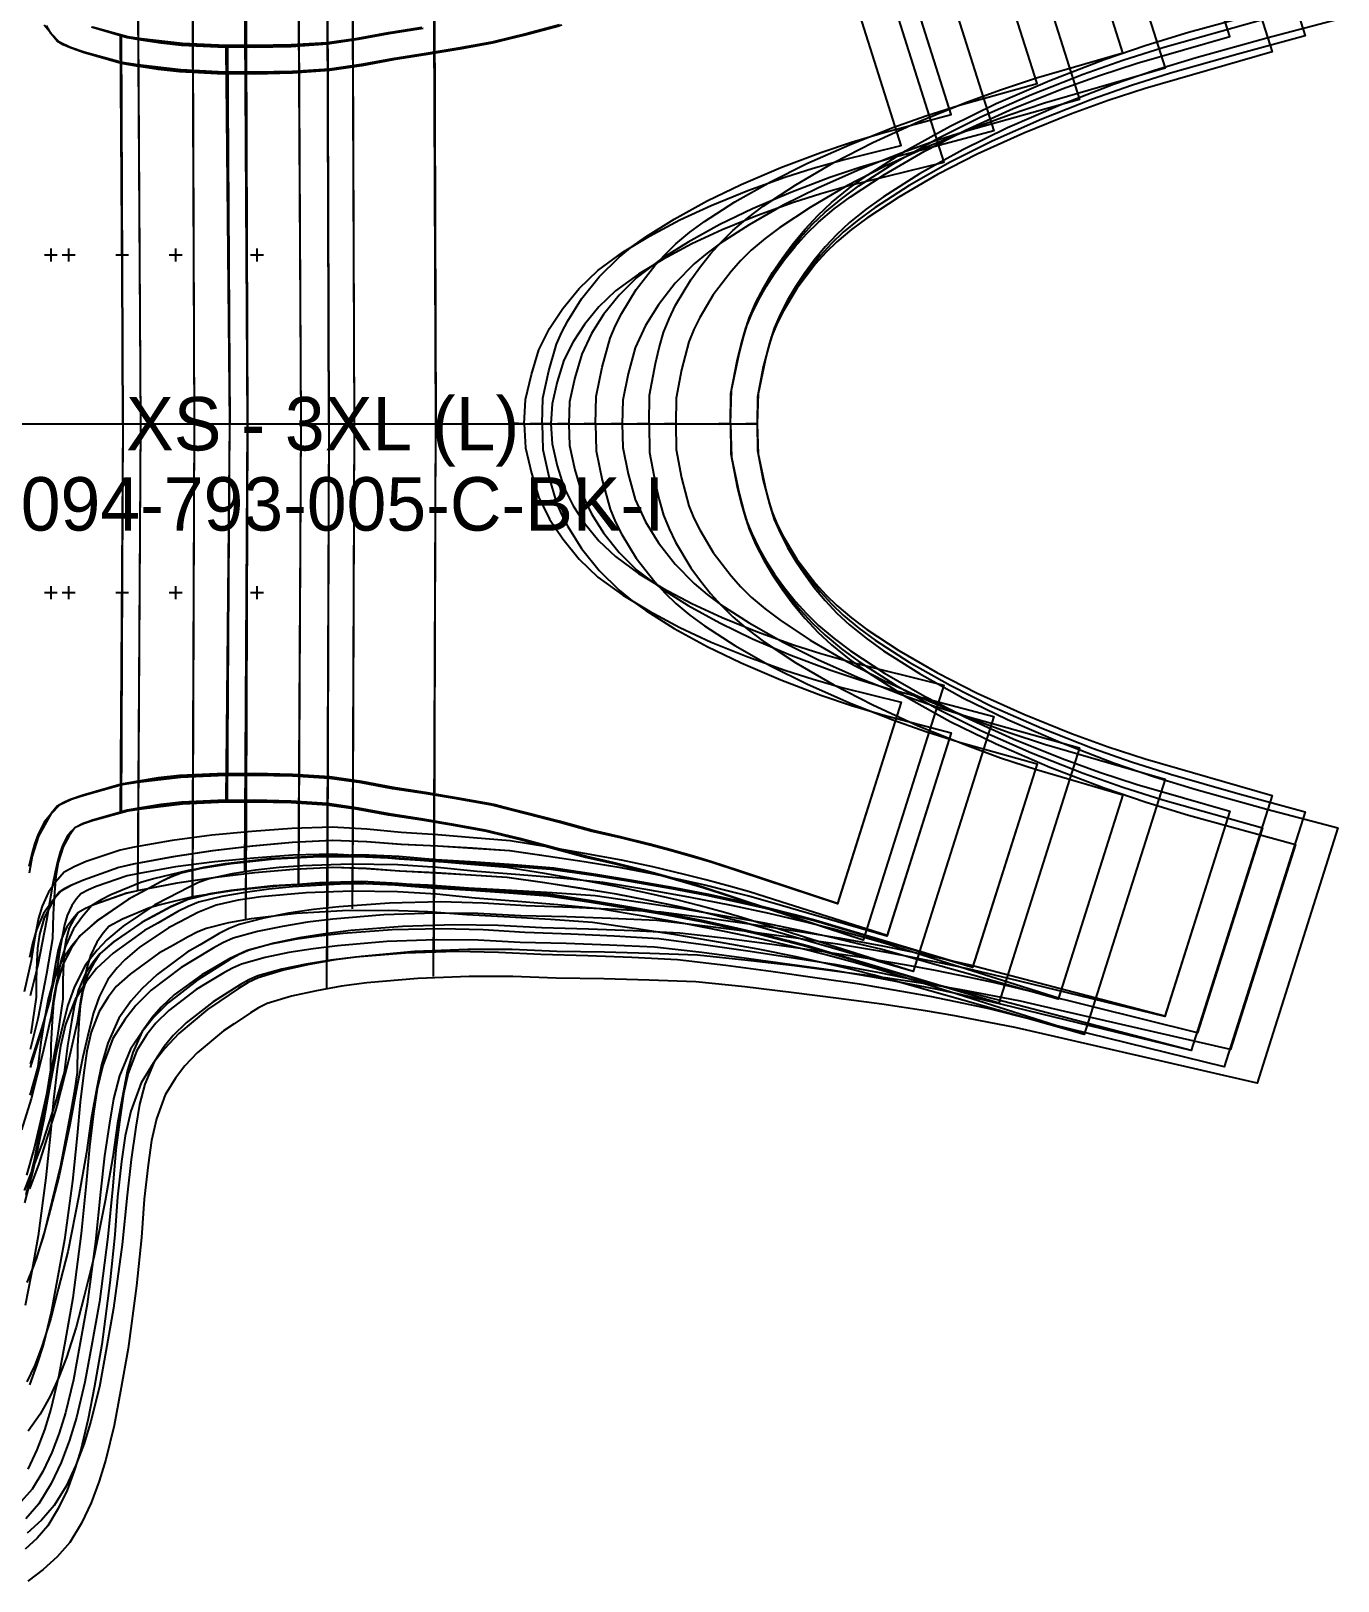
# Model space of a CAD drawing. Header units: inches. Extents: x 0 to 29.5, y 0 to 33.4.
# Drawn here: x 11.14 to 29.47, y 0.48 to 22.21 of the extents above; entities that cross this region are included whole.
import ezdxf
from ezdxf.enums import TextEntityAlignment as Align

# ---------------------------------------------------------------- set-up
doc = ezdxf.new("R2010")
doc.units = ezdxf.units.IN

msp = doc.modelspace()

# ---------------------------------------------------------------- linework, layer by layer
at = {"layer": 'T001L001'}
for points in [[(27.874, 25.723), (29.007, 22.145), (28.063, 21.889), (27.123, 21.621), (26.573, 21.446), (26.028, 21.255), (25.319, 20.976), (24.622, 20.668), (24.031, 20.373), (23.457, 20.046), (22.979, 19.738), (22.75, 19.57), (22.531, 19.39), (22.367, 19.232), (22.213, 19.064), (22.068, 18.888), (21.933, 18.704), (21.716, 18.353), (21.624, 18.169), (21.544, 17.979), (21.478, 17.764), (21.425, 17.545), (21.334, 17.103), (21.325, 16.705), (21.168, 16.705), (21.325, 16.705), (21.334, 16.307), (21.425, 15.865), (21.478, 15.646), (21.544, 15.431), (21.624, 15.241), (21.716, 15.057), (21.933, 14.705), (22.068, 14.522), (22.213, 14.346), (22.367, 14.178), (22.531, 14.02), (22.75, 13.839), (22.979, 13.671), (23.457, 13.363), (24.031, 13.037), (24.622, 12.742), (25.319, 12.434), (26.028, 12.155), (26.573, 11.964), (27.123, 11.789), (28.063, 11.521), (29.007, 11.265), (27.874, 7.687), (25.174, 8.353), (24.577, 8.5), (24.225, 8.575), (23.753, 8.671), (23.354, 8.745), (22.76, 8.846), (22.169, 8.932), (21.519, 9.024), (20.886, 9.108), (20.211, 9.189), (19.57, 9.219), (18.95, 9.243), (18.295, 9.26), (17.698, 9.292), (17.1, 9.302), (16.397, 9.28), (15.696, 9.224), (15.348, 9.182), (15.002, 9.126), (14.66, 9.055), (14.325, 8.962), (14.201, 8.907), (14.082, 8.841), (13.852, 8.695), (13.697, 8.6), (13.319, 8.304), (13.14, 8.126), (13.014, 7.971), (12.871, 7.756), (12.743, 7.443), (12.668, 7.16), (12.615, 6.84), (12.547, 6.389), (12.492, 5.889), (12.421, 5.195), (12.303, 4.302), (12.195, 3.694), (12.104, 3.202), (11.986, 2.718), (11.889, 2.406), (11.774, 2.102), (11.637, 1.809), (11.469, 1.534), (11.29, 1.33), (11.089, 1.148)], [(27.412, 25.495), (28.545, 21.918), (26.767, 21.406), (26.248, 21.236), (25.735, 21.05), (25.066, 20.78), (24.409, 20.483), (23.853, 20.198), (23.313, 19.884), (22.863, 19.589), (22.648, 19.428), (22.443, 19.256), (22.289, 19.105), (22.144, 18.945), (21.882, 18.602), (21.681, 18.267), (21.595, 18.092), (21.521, 17.912), (21.412, 17.501), (21.33, 17.082), (21.325, 16.705), (21.168, 16.705), (21.325, 16.705), (21.33, 16.328), (21.412, 15.909), (21.521, 15.498), (21.595, 15.317), (21.681, 15.142), (21.882, 14.808), (22.144, 14.465), (22.289, 14.305), (22.443, 14.154), (22.648, 13.982), (22.863, 13.821), (23.313, 13.526), (23.853, 13.212), (24.409, 12.927), (25.066, 12.63), (25.735, 12.36), (26.248, 12.174), (26.767, 12.004), (28.545, 11.492), (27.412, 7.914), (24.763, 8.56), (24.177, 8.702), (23.832, 8.775), (23.369, 8.867), (22.977, 8.939), (22.395, 9.036), (21.816, 9.119), (21.175, 9.208), (20.552, 9.289), (19.888, 9.366), (19.257, 9.394), (18.646, 9.416), (18.002, 9.431), (17.414, 9.461), (16.826, 9.469), (16.134, 9.444), (15.444, 9.386), (15.102, 9.343), (14.762, 9.288), (14.426, 9.218), (14.095, 9.126), (13.97, 9.072), (13.85, 9.007), (13.617, 8.863), (13.46, 8.77), (13.077, 8.476), (12.895, 8.299), (12.771, 8.139), (12.631, 7.917), (12.509, 7.597), (12.44, 7.308), (12.393, 6.982), (12.336, 6.524), (12.292, 6.015), (12.221, 5.305), (12.103, 4.392), (11.993, 3.77), (11.901, 3.267), (11.781, 2.771), (11.683, 2.453), (11.566, 2.141), (11.426, 1.842), (11.256, 1.56), (11.073, 1.351)], [(27.412, 25.495), (28.545, 21.918), (26.767, 21.406), (26.248, 21.236), (25.735, 21.05), (25.066, 20.78), (24.409, 20.483), (23.853, 20.198), (23.313, 19.884), (22.863, 19.589), (22.648, 19.428), (22.443, 19.256), (22.289, 19.105), (22.144, 18.945), (21.882, 18.602), (21.681, 18.267), (21.595, 18.092), (21.521, 17.912), (21.412, 17.501), (21.33, 17.082), (21.325, 16.705), (21.168, 16.705), (21.325, 16.705), (21.33, 16.328), (21.412, 15.909), (21.521, 15.498), (21.595, 15.317), (21.681, 15.142), (21.882, 14.808), (22.144, 14.465), (22.289, 14.305), (22.443, 14.154), (22.648, 13.982), (22.863, 13.821), (23.313, 13.526), (23.853, 13.212), (24.409, 12.927), (25.066, 12.63), (25.735, 12.36), (26.248, 12.174), (26.767, 12.004), (28.545, 11.492), (27.412, 7.914), (24.786, 8.602), (24.206, 8.753), (23.864, 8.831), (23.404, 8.931), (23.016, 9.009), (22.438, 9.115), (21.863, 9.208), (21.226, 9.305), (20.607, 9.394), (19.947, 9.48), (19.319, 9.517), (18.712, 9.547), (18.07, 9.57), (17.485, 9.608), (16.899, 9.624), (16.21, 9.608), (15.523, 9.559), (15.182, 9.521), (14.843, 9.471), (14.506, 9.408), (14.176, 9.32), (13.931, 9.206), (13.696, 9.068), (13.539, 8.979), (13.153, 8.695), (12.969, 8.523), (12.846, 8.38), (12.704, 8.181), (12.574, 7.888), (12.495, 7.623), (12.435, 7.321), (12.358, 6.898), (12.292, 6.426), (12.185, 5.807), (12.024, 5.013), (11.889, 4.473), (11.778, 4.037), (11.641, 3.609), (11.535, 3.336), (11.413, 3.069), (11.272, 2.815), (11.104, 2.579)], [(25.912, 25.268), (27.045, 21.69), (25.354, 21.198), (24.86, 21.034), (24.371, 20.856), (23.736, 20.596), (23.111, 20.312), (22.582, 20.039), (22.069, 19.739), (21.642, 19.456), (21.437, 19.302), (21.242, 19.137), (21.096, 18.993), (20.959, 18.84), (20.71, 18.513), (20.52, 18.194), (20.438, 18.027), (20.368, 17.855), (20.266, 17.463), (20.189, 17.064), (20.185, 16.705), (20.028, 16.705), (20.185, 16.705), (20.189, 16.346), (20.266, 15.947), (20.368, 15.555), (20.438, 15.383), (20.52, 15.216), (20.71, 14.897), (20.959, 14.57), (21.096, 14.417), (21.242, 14.273), (21.437, 14.108), (21.642, 13.954), (22.069, 13.671), (22.582, 13.371), (23.111, 13.098), (23.736, 12.813), (24.371, 12.554), (24.86, 12.376), (25.354, 12.212), (27.045, 11.72), (25.912, 8.142), (23.539, 8.892), (23.014, 9.058), (22.705, 9.145), (22.289, 9.258), (21.937, 9.347), (21.412, 9.471), (20.889, 9.582), (20.3, 9.695), (19.727, 9.8), (19.116, 9.902), (18.532, 9.958), (17.969, 10.007), (17.372, 10.052), (16.829, 10.107), (16.285, 10.142), (15.643, 10.151), (15.002, 10.129), (14.366, 10.071), (14.05, 10.024), (13.739, 9.954), (13.483, 9.849), (13.237, 9.718), (13.072, 9.634), (12.663, 9.36), (12.467, 9.193), (12.355, 9.076), (12.224, 8.912), (12.1, 8.667), (12.02, 8.443), (11.955, 8.187), (11.87, 7.827), (11.792, 7.426), (11.691, 6.872), (11.54, 6.161), (11.415, 5.678), (11.311, 5.288), (11.185, 4.905), (11.088, 4.661)], [(25.912, 25.268), (27.045, 21.69), (25.354, 21.198), (24.86, 21.034), (24.371, 20.856), (23.736, 20.596), (23.111, 20.312), (22.582, 20.039), (22.069, 19.739), (21.642, 19.456), (21.437, 19.302), (21.242, 19.137), (21.096, 18.993), (20.959, 18.84), (20.71, 18.513), (20.52, 18.194), (20.438, 18.027), (20.368, 17.855), (20.266, 17.463), (20.189, 17.064), (20.185, 16.705), (20.028, 16.705), (20.185, 16.705), (20.189, 16.346), (20.266, 15.947), (20.368, 15.555), (20.438, 15.383), (20.52, 15.216), (20.71, 14.897), (20.959, 14.57), (21.096, 14.417), (21.242, 14.273), (21.437, 14.108), (21.642, 13.954), (22.069, 13.671), (22.582, 13.371), (23.111, 13.098), (23.736, 12.813), (24.371, 12.554), (24.86, 12.376), (25.354, 12.212), (27.045, 11.72), (25.912, 8.142), (23.499, 8.822), (22.966, 8.972), (22.651, 9.05), (22.229, 9.15), (21.871, 9.229), (21.339, 9.337), (20.81, 9.432), (20.214, 9.531), (19.634, 9.622), (19.016, 9.71), (18.428, 9.752), (17.859, 9.787), (17.257, 9.817), (16.709, 9.859), (16.16, 9.881), (15.514, 9.874), (14.869, 9.836), (14.23, 9.762), (13.914, 9.705), (13.603, 9.627), (13.473, 9.576), (13.347, 9.512), (13.102, 9.371), (12.938, 9.28), (12.534, 8.988), (12.341, 8.812), (12.228, 8.666), (12.1, 8.463), (11.989, 8.171), (11.926, 7.906), (11.884, 7.609), (11.832, 7.191), (11.792, 6.726), (11.725, 6.085), (11.615, 5.261), (11.513, 4.699), (11.429, 4.246), (11.319, 3.798), (11.229, 3.511), (11.122, 3.23)], [(20.95, 16.705), (20.793, 16.707), (20.95, 16.705), (20.955, 17.127), (21.047, 17.589), (21.1, 17.818), (21.166, 18.043), (21.249, 18.245), (21.345, 18.44), (21.452, 18.63), (21.57, 18.813), (21.709, 19.006), (21.858, 19.191), (22.017, 19.367), (22.187, 19.533), (22.406, 19.717), (22.634, 19.888), (23.113, 20.202), (23.671, 20.527), (24.245, 20.82), (24.916, 21.124), (25.6, 21.4), (26.124, 21.59), (26.654, 21.763), (27.951, 22.137), (27.039, 25.018)], [(20.95, 16.705), (20.793, 16.707), (20.95, 16.705), (20.955, 17.127), (21.047, 17.589), (21.1, 17.818), (21.166, 18.043), (21.249, 18.245), (21.345, 18.44), (21.452, 18.63), (21.57, 18.813), (21.709, 19.006), (21.858, 19.191), (22.017, 19.367), (22.187, 19.533), (22.406, 19.717), (22.634, 19.888), (23.113, 20.202), (23.671, 20.527), (24.245, 20.82), (24.916, 21.124), (25.6, 21.4), (26.124, 21.59), (26.654, 21.763), (27.951, 22.137), (27.041, 25.011)], [(24.712, 24.828), (25.845, 21.25), (24.273, 20.812), (23.813, 20.666), (23.359, 20.506), (22.767, 20.272), (22.185, 20.015), (21.692, 19.768), (21.213, 19.496), (20.814, 19.238), (20.623, 19.098), (20.441, 18.947), (20.175, 18.675), (19.941, 18.374), (19.761, 18.081), (19.617, 17.769), (19.518, 17.406), (19.442, 17.037), (19.435, 16.705), (19.278, 16.705), (19.435, 16.705), (19.442, 16.373), (19.518, 16.003), (19.617, 15.641), (19.761, 15.329), (19.941, 15.036), (20.175, 14.735), (20.441, 14.463), (20.623, 14.312), (20.814, 14.172), (21.213, 13.914), (21.692, 13.641), (22.185, 13.395), (22.767, 13.138), (23.359, 12.904), (23.813, 12.744), (24.273, 12.598), (25.845, 12.16), (24.712, 8.582), (22.516, 9.23), (22.031, 9.373), (21.744, 9.448), (21.36, 9.544), (21.034, 9.62), (20.55, 9.725), (20.067, 9.818), (19.513, 9.913), (18.974, 10.001), (18.4, 10.087), (17.852, 10.129), (17.323, 10.166), (16.764, 10.197), (16.254, 10.24), (15.743, 10.263), (15.142, 10.26), (14.542, 10.227), (13.947, 10.162), (13.652, 10.113), (13.362, 10.043), (13.11, 9.935), (12.867, 9.803), (12.705, 9.717), (12.304, 9.44), (12.112, 9.272), (12.017, 9.157), (11.909, 8.998), (11.811, 8.766), (11.753, 8.555), (11.711, 8.317), (11.657, 7.982), (11.612, 7.609), (11.485, 7.178), (11.306, 6.627), (11.166, 6.255), (11.05, 5.954)], [(24.712, 24.828), (25.845, 21.25), (24.273, 20.812), (23.813, 20.666), (23.359, 20.506), (22.767, 20.272), (22.185, 20.015), (21.692, 19.768), (21.213, 19.496), (20.814, 19.238), (20.623, 19.098), (20.441, 18.947), (20.175, 18.675), (19.941, 18.374), (19.761, 18.081), (19.617, 17.769), (19.518, 17.406), (19.442, 17.037), (19.435, 16.705), (19.278, 16.705), (19.435, 16.705), (19.442, 16.373), (19.518, 16.003), (19.617, 15.641), (19.761, 15.329), (19.941, 15.036), (20.175, 14.735), (20.441, 14.463), (20.623, 14.312), (20.814, 14.172), (21.213, 13.914), (21.692, 13.641), (22.185, 13.395), (22.767, 13.138), (23.359, 12.904), (23.813, 12.744), (24.273, 12.598), (25.845, 12.16), (24.712, 8.582), (22.513, 9.229), (22.027, 9.371), (21.74, 9.445), (21.355, 9.542), (21.029, 9.617), (20.544, 9.722), (20.061, 9.814), (19.507, 9.909), (18.967, 9.997), (18.392, 10.082), (17.844, 10.124), (17.315, 10.16), (16.755, 10.191), (16.244, 10.233), (15.733, 10.256), (15.132, 10.253), (14.531, 10.22), (13.936, 10.153), (13.64, 10.104), (13.35, 10.034), (13.1, 9.928), (12.86, 9.797), (12.699, 9.712), (12.302, 9.439), (12.112, 9.272), (12.031, 9.151), (11.942, 8.986), (11.87, 8.751), (11.835, 8.541), (11.817, 8.305), (11.798, 7.975), (11.792, 7.609), (11.751, 7.321), (11.699, 7.035), (11.557, 6.298), (11.437, 5.797), (11.338, 5.393), (11.216, 4.995), (11.12, 4.741)], [(24.712, 24.828), (25.845, 21.25), (24.273, 20.812), (23.813, 20.666), (23.359, 20.506), (22.767, 20.272), (22.185, 20.015), (21.692, 19.768), (21.213, 19.496), (20.814, 19.238), (20.623, 19.098), (20.441, 18.947), (20.175, 18.675), (19.941, 18.374), (19.761, 18.081), (19.617, 17.769), (19.518, 17.406), (19.442, 17.037), (19.435, 16.705), (19.278, 16.705), (19.435, 16.705), (19.442, 16.373), (19.518, 16.003), (19.617, 15.641), (19.761, 15.329), (19.941, 15.036), (20.175, 14.735), (20.441, 14.463), (20.623, 14.312), (20.814, 14.172), (21.213, 13.914), (21.692, 13.641), (22.185, 13.395), (22.767, 13.138), (23.359, 12.904), (23.813, 12.744), (24.273, 12.598), (25.845, 12.16), (24.712, 8.582), (22.528, 9.235), (22.045, 9.379), (21.76, 9.455), (21.378, 9.552), (21.054, 9.629), (20.572, 9.735), (20.092, 9.829), (19.54, 9.926), (19.003, 10.015), (18.431, 10.102), (17.886, 10.146), (17.358, 10.183), (16.801, 10.216), (16.293, 10.26), (15.784, 10.284), (15.188, 10.266), (14.593, 10.222), (14, 10.16), (13.411, 10.071), (12.958, 9.96), (12.808, 9.917), (12.427, 9.759), (12.238, 9.653), (12.158, 9.562), (12.066, 9.435), (11.981, 9.247), (11.929, 9.077), (11.889, 8.884), (11.837, 8.612), (11.792, 8.309), (11.675, 7.795), (11.506, 7.136), (11.369, 6.689), (11.257, 6.328), (11.124, 5.975)], [(15.289, 24.628), (15.321, 16.701)], [(19.81, 16.705), (19.653, 16.706), (19.81, 16.705), (19.814, 17.107), (19.9, 17.55), (19.95, 17.77), (20.013, 17.985), (20.091, 18.178), (20.183, 18.366), (20.397, 18.724), (20.53, 18.908), (20.672, 19.086), (20.824, 19.255), (20.985, 19.414), (21.194, 19.59), (21.412, 19.754), (21.867, 20.056), (22.399, 20.367), (22.946, 20.649), (23.585, 20.94), (24.235, 21.205), (24.735, 21.388), (25.24, 21.555), (26.451, 21.908), (25.544, 24.775)], [(19.81, 16.705), (19.653, 16.706), (19.81, 16.705), (19.814, 17.107), (19.9, 17.55), (19.95, 17.77), (20.013, 17.985), (20.091, 18.178), (20.183, 18.366), (20.397, 18.724), (20.53, 18.908), (20.672, 19.086), (20.824, 19.255), (20.985, 19.414), (21.194, 19.59), (21.412, 19.754), (21.867, 20.056), (22.399, 20.367), (22.946, 20.649), (23.585, 20.94), (24.235, 21.205), (24.735, 21.388), (25.24, 21.555), (26.451, 21.908), (25.549, 24.76)], [(23.512, 24.388), (24.645, 20.81), (23.192, 20.426), (22.767, 20.297), (22.346, 20.156), (21.798, 19.948), (21.259, 19.719), (20.802, 19.498), (20.358, 19.252), (19.987, 19.02), (19.639, 18.757), (19.391, 18.51), (19.172, 18.236), (19.003, 17.968), (18.866, 17.682), (18.771, 17.35), (18.696, 17.011), (18.685, 16.705), (18.528, 16.705), (18.685, 16.705), (18.696, 16.399), (18.771, 16.06), (18.866, 15.728), (19.003, 15.442), (19.172, 15.174), (19.391, 14.9), (19.639, 14.653), (19.987, 14.389), (20.358, 14.157), (20.802, 13.912), (21.259, 13.691), (21.798, 13.462), (22.346, 13.254), (22.767, 13.113), (23.192, 12.984), (24.645, 12.6), (23.512, 9.022), (21.545, 9.592), (21.11, 9.718), (20.854, 9.783), (20.509, 9.868), (20.218, 9.934), (19.784, 10.026), (19.352, 10.107), (18.843, 10.19), (18.347, 10.267), (17.819, 10.341), (17.317, 10.376), (16.831, 10.405), (16.317, 10.43), (15.849, 10.465), (15.38, 10.483), (14.832, 10.456), (14.285, 10.406), (13.74, 10.342), (13.196, 10.263), (12.66, 10.16), (12.483, 10.12), (12.028, 9.958), (11.91, 9.909), (11.801, 9.846), (11.744, 9.757), (11.682, 9.637), (11.633, 9.465), (11.61, 9.312), (11.601, 9.141), (11.592, 8.901), (11.592, 8.636), (11.511, 8.095), (11.387, 7.4), (11.279, 6.927), (11.191, 6.545), (11.08, 6.169)], [(23.512, 24.388), (24.645, 20.81), (23.192, 20.426), (22.767, 20.297), (22.346, 20.156), (21.798, 19.948), (21.259, 19.719), (20.802, 19.498), (20.358, 19.252), (19.987, 19.02), (19.639, 18.757), (19.391, 18.51), (19.172, 18.236), (19.003, 17.968), (18.866, 17.682), (18.771, 17.35), (18.696, 17.011), (18.685, 16.705), (18.528, 16.705), (18.685, 16.705), (18.696, 16.399), (18.771, 16.06), (18.866, 15.728), (19.003, 15.442), (19.172, 15.174), (19.391, 14.9), (19.639, 14.653), (19.987, 14.389), (20.358, 14.157), (20.802, 13.912), (21.259, 13.691), (21.798, 13.462), (22.346, 13.254), (22.767, 13.113), (23.192, 12.984), (24.645, 12.6), (23.512, 9.022), (21.545, 9.644), (21.111, 9.782), (20.854, 9.854), (20.509, 9.947), (20.217, 10.022), (19.783, 10.124), (19.35, 10.217), (18.84, 10.31), (18.344, 10.397), (17.815, 10.481), (17.311, 10.526), (16.824, 10.564), (16.308, 10.599), (15.838, 10.643), (15.368, 10.67), (14.817, 10.653), (14.267, 10.614), (13.718, 10.56), (13.171, 10.49), (12.662, 10.4), (12.494, 10.364), (12.06, 10.216), (11.949, 10.17), (11.844, 10.113), (11.784, 10.044), (11.716, 9.948), (11.653, 9.808), (11.615, 9.679), (11.586, 9.534), (11.549, 9.33), (11.517, 9.103), (11.411, 8.65), (11.257, 8.069), (11.134, 7.676)], [(23.512, 24.388), (24.645, 20.81), (23.192, 20.426), (22.767, 20.297), (22.346, 20.156), (21.798, 19.948), (21.259, 19.719), (20.802, 19.498), (20.358, 19.252), (19.987, 19.02), (19.639, 18.757), (19.391, 18.51), (19.172, 18.236), (19.003, 17.968), (18.866, 17.682), (18.771, 17.35), (18.696, 17.011), (18.685, 16.705), (18.528, 16.705), (18.685, 16.705), (18.696, 16.399), (18.771, 16.06), (18.866, 15.728), (19.003, 15.442), (19.172, 15.174), (19.391, 14.9), (19.639, 14.653), (19.987, 14.389), (20.358, 14.157), (20.802, 13.912), (21.259, 13.691), (21.798, 13.462), (22.346, 13.254), (22.767, 13.113), (23.192, 12.984), (24.645, 12.6), (23.512, 9.022), (21.544, 9.592), (21.108, 9.718), (20.852, 9.783), (20.507, 9.868), (20.215, 9.935), (19.781, 10.026), (19.349, 10.107), (18.839, 10.191), (18.344, 10.267), (17.815, 10.342), (17.313, 10.376), (16.826, 10.406), (16.312, 10.43), (15.844, 10.466), (15.375, 10.483), (14.827, 10.456), (14.279, 10.406), (13.734, 10.343), (13.19, 10.263), (12.656, 10.16), (12.48, 10.119), (12.027, 9.958), (11.911, 9.907), (11.801, 9.846), (11.73, 9.763), (11.648, 9.649), (11.574, 9.48), (11.528, 9.326), (11.494, 9.153), (11.45, 8.908), (11.412, 8.636), (11.297, 8.238), (11.135, 7.728)], [(16.82, 16.706), (16.786, 24.457)], [(15.295, 24.226), (15.321, 16.701)], [(19.06, 16.705), (18.903, 16.708), (19.06, 16.705), (19.068, 17.085), (19.153, 17.498), (19.263, 17.903), (19.339, 18.082), (19.427, 18.257), (19.631, 18.589), (19.891, 18.924), (20.034, 19.08), (20.187, 19.227), (20.383, 19.389), (20.588, 19.539), (21.015, 19.815), (21.512, 20.098), (22.024, 20.354), (22.62, 20.618), (23.227, 20.857), (23.692, 21.021), (24.163, 21.17), (25.25, 21.474), (24.346, 24.329)], [(19.06, 16.705), (18.903, 16.708), (19.06, 16.705), (19.068, 17.085), (19.153, 17.498), (19.263, 17.903), (19.339, 18.082), (19.427, 18.257), (19.631, 18.589), (19.891, 18.924), (20.034, 19.08), (20.187, 19.227), (20.383, 19.389), (20.588, 19.539), (21.015, 19.815), (21.512, 20.098), (22.024, 20.354), (22.62, 20.618), (23.227, 20.857), (23.692, 21.021), (24.163, 21.17), (25.25, 21.474), (24.346, 24.329)], [(19.06, 16.705), (18.903, 16.708), (19.06, 16.705), (19.068, 17.085), (19.153, 17.498), (19.263, 17.903), (19.339, 18.082), (19.427, 18.257), (19.631, 18.589), (19.891, 18.924), (20.034, 19.08), (20.187, 19.227), (20.383, 19.389), (20.588, 19.539), (21.015, 19.815), (21.512, 20.098), (22.024, 20.354), (22.62, 20.618), (23.227, 20.857), (23.692, 21.021), (24.163, 21.17), (25.25, 21.474), (24.346, 24.327)], [(22.812, 23.948), (23.945, 20.37), (22.61, 20.041), (22.22, 19.929), (21.833, 19.806), (21.329, 19.624), (20.833, 19.422), (20.412, 19.227), (20.002, 19.009), (19.66, 18.803), (19.338, 18.567), (19.107, 18.345), (18.903, 18.098), (18.744, 17.855), (18.615, 17.596), (18.523, 17.293), (18.45, 16.985), (18.435, 16.705), (18.278, 16.705), (18.435, 16.705), (18.45, 16.425), (18.523, 16.116), (18.615, 15.814), (18.744, 15.555), (18.903, 15.312), (19.107, 15.065), (19.338, 14.843), (19.66, 14.607), (20.002, 14.401), (20.412, 14.183), (20.833, 13.988), (21.329, 13.786), (21.833, 13.604), (22.22, 13.481), (22.61, 13.369), (23.945, 13.04), (22.812, 9.462), (20.973, 10.073), (20.566, 10.208), (20.326, 10.279), (20.003, 10.372), (19.73, 10.445), (19.323, 10.548), (18.917, 10.64), (18.451, 10.767), (17.997, 10.887), (17.512, 11.008), (17.047, 11.089), (16.597, 11.163), (16.12, 11.236), (15.687, 11.314), (15.252, 11.376), (14.739, 11.407), (14.225, 11.416), (13.71, 11.411), (13.196, 11.383), (12.647, 11.309), (12.465, 11.277), (11.995, 11.139), (11.874, 11.094), (11.759, 11.038), (11.707, 10.985), (11.647, 10.91), (11.589, 10.799), (11.552, 10.697), (11.522, 10.58), (11.482, 10.416), (11.445, 10.233), (11.363, 9.741), (11.239, 9.111), (11.134, 8.682)], [(22.812, 23.948), (23.945, 20.37), (22.61, 20.041), (22.22, 19.929), (21.833, 19.806), (21.329, 19.624), (20.833, 19.422), (20.412, 19.227), (20.002, 19.009), (19.66, 18.803), (19.338, 18.567), (19.107, 18.345), (18.903, 18.098), (18.744, 17.855), (18.615, 17.596), (18.523, 17.293), (18.45, 16.985), (18.435, 16.705), (18.278, 16.705), (18.435, 16.705), (18.45, 16.425), (18.523, 16.116), (18.615, 15.814), (18.744, 15.555), (18.903, 15.312), (19.107, 15.065), (19.338, 14.843), (19.66, 14.607), (20.002, 14.401), (20.412, 14.183), (20.833, 13.988), (21.329, 13.786), (21.833, 13.604), (22.22, 13.481), (22.61, 13.369), (23.945, 13.04), (22.812, 9.462), (20.972, 10.065), (20.566, 10.198), (20.325, 10.268), (20.003, 10.359), (19.73, 10.432), (19.323, 10.532), (18.917, 10.623), (18.457, 10.75), (18.008, 10.869), (17.53, 10.989), (17.07, 11.07), (16.626, 11.145), (16.156, 11.217), (15.728, 11.296), (15.298, 11.358), (14.791, 11.388), (14.283, 11.398), (13.775, 11.393), (13.267, 11.369), (12.693, 11.302), (12.502, 11.274), (12.008, 11.138), (11.88, 11.094), (11.759, 11.038), (11.707, 10.985), (11.647, 10.91), (11.589, 10.799), (11.552, 10.697), (11.522, 10.58), (11.482, 10.416), (11.445, 10.233), (11.363, 9.741), (11.239, 9.111), (11.134, 8.682)], [(22.812, 23.948), (23.945, 20.37), (22.61, 20.041), (22.22, 19.929), (21.833, 19.806), (21.329, 19.624), (20.833, 19.422), (20.412, 19.227), (20.002, 19.009), (19.66, 18.803), (19.338, 18.567), (19.107, 18.345), (18.903, 18.098), (18.744, 17.855), (18.615, 17.596), (18.523, 17.293), (18.45, 16.985), (18.435, 16.705), (18.278, 16.705), (18.435, 16.705), (18.45, 16.425), (18.523, 16.116), (18.615, 15.814), (18.744, 15.555), (18.903, 15.312), (19.107, 15.065), (19.338, 14.843), (19.66, 14.607), (20.002, 14.401), (20.412, 14.183), (20.833, 13.988), (21.329, 13.786), (21.833, 13.604), (22.22, 13.481), (22.61, 13.369), (23.945, 13.04), (22.812, 9.462), (20.989, 10.065), (20.586, 10.197), (20.347, 10.268), (20.028, 10.359), (19.757, 10.431), (19.353, 10.532), (18.951, 10.623), (18.487, 10.753), (18.035, 10.875), (17.553, 10.997), (17.09, 11.081), (16.642, 11.158), (16.167, 11.233), (15.736, 11.314), (15.303, 11.378), (14.791, 11.413), (14.278, 11.425), (13.765, 11.421), (13.253, 11.397), (12.967, 11.365), (12.683, 11.32), (12.493, 11.287), (12.005, 11.143), (11.877, 11.098), (11.759, 11.038), (11.682, 10.926), (11.597, 10.772), (11.528, 10.552), (11.493, 10.355), (11.475, 10.135), (11.454, 9.826), (11.445, 9.483), (11.363, 8.991), (11.239, 8.361), (11.134, 7.932)], [(15.321, 16.701), (15.295, 24.046)], [(16.82, 16.706), (16.796, 24.103)], [(16.796, 23.945), (16.82, 16.706)], [(15.295, 23.867), (15.321, 16.701)], [(16.82, 16.706), (16.796, 23.778)], [(18.31, 16.705), (18.153, 16.71), (18.31, 16.705), (18.323, 17.064), (18.407, 17.446), (18.514, 17.821), (18.587, 17.987), (18.671, 18.148), (18.865, 18.455), (19.111, 18.763), (19.39, 19.041), (19.573, 19.188), (19.765, 19.325), (20.164, 19.575), (20.627, 19.83), (21.103, 20.06), (21.656, 20.296), (22.219, 20.509), (22.65, 20.654), (23.086, 20.786), (24.047, 21.04), (23.145, 23.891)], [(18.31, 16.705), (18.153, 16.71), (18.31, 16.705), (18.323, 17.064), (18.407, 17.446), (18.514, 17.821), (18.587, 17.987), (18.671, 18.148), (18.865, 18.455), (19.111, 18.763), (19.39, 19.041), (19.573, 19.188), (19.765, 19.325), (20.164, 19.575), (20.627, 19.83), (21.103, 20.06), (21.656, 20.296), (22.219, 20.509), (22.65, 20.654), (23.086, 20.786), (24.047, 21.04), (23.145, 23.891)], [(18.31, 16.705), (18.153, 16.71), (18.31, 16.705), (18.323, 17.064), (18.407, 17.446), (18.514, 17.821), (18.587, 17.987), (18.671, 18.148), (18.865, 18.455), (19.111, 18.763), (19.39, 19.041), (19.573, 19.188), (19.765, 19.325), (20.164, 19.575), (20.627, 19.83), (21.103, 20.06), (21.656, 20.296), (22.219, 20.509), (22.65, 20.654), (23.086, 20.786), (24.047, 21.04), (23.149, 23.88)], [(14.152, 23.65), (14.181, 16.701)], [(15.681, 16.706), (15.654, 23.509)], [(13.404, 23.356), (13.431, 16.701)], [(13.404, 23.356), (13.431, 16.701)], [(13.407, 23.34), (13.431, 16.701)], [(14.158, 23.356), (14.181, 16.701)], [(15.681, 16.706), (15.658, 23.268)], [(18.06, 16.705), (17.902, 16.713), (18.06, 16.705), (18.077, 17.044), (18.161, 17.396), (18.266, 17.741), (18.415, 18.04), (18.599, 18.321), (18.831, 18.602), (19.093, 18.855), (19.442, 19.11), (19.814, 19.335), (20.242, 19.562), (20.682, 19.766), (21.193, 19.974), (21.712, 20.161), (22.11, 20.288), (22.511, 20.402), (23.345, 20.608), (22.45, 23.435)], [(18.06, 16.705), (17.902, 16.713), (18.06, 16.705), (18.077, 17.044), (18.161, 17.396), (18.266, 17.741), (18.415, 18.04), (18.599, 18.321), (18.831, 18.602), (19.093, 18.855), (19.442, 19.11), (19.814, 19.335), (20.242, 19.562), (20.682, 19.766), (21.193, 19.974), (21.712, 20.161), (22.11, 20.288), (22.511, 20.402), (23.345, 20.608), (22.451, 23.434)], [(18.06, 16.705), (17.902, 16.713), (18.06, 16.705), (18.077, 17.044), (18.161, 17.396), (18.266, 17.741), (18.415, 18.04), (18.599, 18.321), (18.831, 18.602), (19.093, 18.855), (19.442, 19.11), (19.814, 19.335), (20.242, 19.562), (20.682, 19.766), (21.193, 19.974), (21.712, 20.161), (22.11, 20.288), (22.511, 20.402), (23.345, 20.608), (22.451, 23.433)], [(12.639, 23.248), (12.681, 16.701)], [(12.639, 23.248), (12.681, 16.701)], [(14.931, 16.706), (14.893, 23.156)], [(14.931, 16.706), (14.902, 23.156)], [(14.931, 16.706), (14.902, 23.147)], [(12.642, 23), (12.681, 16.701)], [(14.181, 16.706), (14.141, 22.989)], [(14.181, 16.706), (14.15, 22.998)], [(14.181, 16.706), (14.16, 22.812)], [(20.95, 16.705), (20.793, 16.71), (20.95, 16.705), (20.964, 17.176), (21.074, 17.685), (21.137, 17.936), (21.214, 18.183), (21.309, 18.404), (21.419, 18.617), (21.541, 18.824), (21.674, 19.024), (21.831, 19.234), (21.999, 19.435), (22.178, 19.627), (22.369, 19.807), (22.614, 20.006), (22.871, 20.191), (23.406, 20.53), (24.032, 20.879), (24.676, 21.194), (25.428, 21.519), (26.193, 21.812), (26.779, 22.013), (27.372, 22.196), (28.871, 22.603)], [(29.469, 22.372), (28.472, 22.11), (27.479, 21.836), (26.897, 21.657), (26.321, 21.46), (25.572, 21.172), (24.834, 20.854), (24.209, 20.548), (23.601, 20.208), (23.095, 19.888), (22.852, 19.713), (22.62, 19.525), (22.445, 19.36), (22.281, 19.184), (22.127, 19), (21.983, 18.807), (21.862, 18.626), (21.752, 18.439), (21.652, 18.245), (21.566, 18.046), (21.496, 17.82), (21.438, 17.59), (21.338, 17.125), (21.325, 16.705), (21.168, 16.705), (21.325, 16.705), (21.338, 16.285), (21.438, 15.82), (21.496, 15.59), (21.566, 15.364), (21.652, 15.164), (21.752, 14.971), (21.862, 14.784), (21.983, 14.603), (22.127, 14.41), (22.281, 14.226), (22.445, 14.05), (22.62, 13.885), (22.852, 13.697), (23.095, 13.522), (23.601, 13.201), (24.209, 12.862), (24.834, 12.556), (25.572, 12.238), (26.321, 11.95), (26.897, 11.753), (27.479, 11.574), (28.472, 11.299), (29.469, 11.038), (28.336, 7.46), (25.557, 8.099), (24.942, 8.239), (24.58, 8.31), (24.095, 8.401), (23.685, 8.471), (23.074, 8.564), (22.467, 8.643), (21.802, 8.729), (21.154, 8.807), (20.465, 8.88), (19.81, 8.903), (19.177, 8.92), (18.508, 8.929), (17.898, 8.954), (17.288, 8.956), (16.569, 8.928), (15.853, 8.863), (15.499, 8.816), (15.147, 8.755), (14.799, 8.677), (14.458, 8.574), (14.336, 8.516), (14.22, 8.446), (13.994, 8.292), (13.843, 8.192), (13.474, 7.882), (13.301, 7.699), (13.173, 7.529), (13.028, 7.295), (12.903, 6.958), (12.834, 6.654), (12.788, 6.311), (12.733, 5.83), (12.692, 5.296), (12.622, 4.614), (12.507, 3.737), (12.401, 3.139), (12.312, 2.656), (12.196, 2.18), (12.101, 1.875), (11.988, 1.575), (11.853, 1.288), (11.688, 1.018), (11.513, 0.817), (11.315, 0.638), (11.1, 0.477)], [(18.555, 22.298), (18.102, 22.178), (17.608, 22.054), (17.134, 21.97), (16.686, 21.895), (16.215, 21.822), (15.773, 21.741), (15.33, 21.678), (14.81, 21.646), (14.289, 21.636), (13.767, 21.641), (13.246, 21.666), (12.643, 21.736), (12.424, 21.769), (11.888, 21.915), (11.712, 21.976), (11.545, 22.053), (11.426, 22.176), (11.331, 22.294)], [(18.548, 22.28), (18.09, 22.16), (17.589, 22.035), (17.11, 21.951), (16.656, 21.876), (16.179, 21.804), (15.732, 21.723), (15.283, 21.659), (14.756, 21.627), (14.228, 21.617), (13.699, 21.625), (13.171, 21.652), (12.88, 21.685), (12.591, 21.731), (12.38, 21.767), (11.868, 21.918), (11.701, 21.979), (11.543, 22.056), (11.426, 22.176), (11.331, 22.294)], [(18.587, 22.296), (18.13, 22.173), (17.633, 22.046), (17.155, 21.959), (16.703, 21.882), (16.228, 21.807), (15.783, 21.723), (15.336, 21.657), (14.81, 21.622), (14.283, 21.609), (13.756, 21.613), (13.229, 21.638), (12.927, 21.672), (12.625, 21.72), (12.408, 21.757), (11.877, 21.913), (11.687, 21.98), (11.596, 22.019), (11.511, 22.07), (11.429, 22.172), (11.363, 22.287)], [(11.995, 22.271), (12.465, 22.133), (12.647, 22.101), (13.196, 22.027), (13.71, 21.999), (14.225, 21.993), (14.739, 22.003), (15.252, 22.034), (15.687, 22.096), (16.12, 22.174), (16.597, 22.247)], [(12.005, 22.267), (12.493, 22.123), (12.683, 22.09), (12.967, 22.045), (13.253, 22.013), (13.765, 21.989), (14.278, 21.984), (14.791, 21.997), (15.303, 22.032), (15.736, 22.096), (16.167, 22.177), (16.642, 22.252)], [(12.008, 22.271), (12.502, 22.136), (12.693, 22.108), (13.267, 22.041), (13.775, 22.017), (14.283, 22.012), (14.791, 22.022), (15.298, 22.052), (15.728, 22.114), (16.156, 22.193), (16.626, 22.265)], [(20.95, 16.705), (20.793, 16.708), (20.95, 16.705), (20.96, 17.151), (21.06, 17.637), (21.118, 17.877), (21.19, 18.114), (21.279, 18.324), (21.382, 18.529), (21.497, 18.727), (21.622, 18.919), (21.77, 19.12), (21.929, 19.313), (22.098, 19.497), (22.278, 19.67), (22.51, 19.861), (22.753, 20.04), (23.26, 20.366), (23.852, 20.703), (24.461, 21.007), (25.172, 21.321), (25.896, 21.606), (26.452, 21.801), (27.013, 21.98), (28.41, 22.372)], [(12.396, 22.151), (12.431, 16.701)], [(12.431, 16.701), (12.409, 22.151)], [(12.409, 22.151), (12.431, 16.701)], [(13.931, 16.706), (13.881, 21.977)], [(13.931, 16.706), (13.891, 21.996)], [(13.9, 21.977), (13.931, 16.706)], [(11.422, 19.163), (11.422, 18.982)], [(11.422, 19.163), (11.422, 18.982)], [(11.422, 19.163), (11.422, 18.982)], [(11.672, 19.163), (11.672, 18.982)], [(11.672, 19.163), (11.672, 18.982)], [(11.672, 19.163), (11.672, 18.982)], [(12.422, 19.163), (12.422, 18.982)], [(12.422, 19.163), (12.422, 18.982)], [(12.422, 19.163), (12.422, 18.982)], [(13.172, 19.163), (13.172, 18.982)], [(13.172, 19.163), (13.172, 18.982)], [(14.312, 19.163), (14.312, 18.982)], [(14.312, 19.163), (14.312, 18.982)], [(14.312, 19.163), (14.312, 18.982)], [(14.312, 19.163), (14.312, 18.982)], [(11.332, 19.073), (11.513, 19.073)], [(11.332, 19.073), (11.513, 19.073)], [(11.332, 19.073), (11.513, 19.073)], [(11.582, 19.073), (11.763, 19.073)], [(11.582, 19.073), (11.763, 19.073)], [(11.582, 19.073), (11.763, 19.073)], [(12.332, 19.073), (12.513, 19.073)], [(12.332, 19.073), (12.513, 19.073)], [(12.332, 19.073), (12.513, 19.073)], [(13.082, 19.073), (13.263, 19.073)], [(13.082, 19.073), (13.263, 19.073)], [(14.221, 19.073), (14.403, 19.073)], [(14.221, 19.073), (14.403, 19.073)], [(14.221, 19.073), (14.403, 19.073)], [(14.221, 19.073), (14.403, 19.073)], [(0, 16.705), (18.435, 16.705)], [(0, 16.705), (18.685, 16.705)], [(0, 16.705), (19.435, 16.705)], [(1, 16.705), (21.325, 16.705)], [(1, 16.705), (21.325, 16.705)], [(1, 16.705), (18.435, 16.705)], [(1, 16.705), (18.435, 16.705)], [(1, 16.705), (18.685, 16.705)], [(1, 16.705), (18.685, 16.705)], [(1, 16.705), (19.435, 16.705)], [(1, 16.705), (19.435, 16.705)], [(1, 16.705), (20.185, 16.705)], [(1, 16.705), (20.185, 16.705)], [(1, 16.705), (21.325, 16.705)], [(1, 16.705), (21.325, 16.705)], [(20.95, 16.705), (20.793, 16.701), (20.95, 16.705), (20.96, 16.259), (21.06, 15.773), (21.118, 15.533), (21.19, 15.296), (21.279, 15.085), (21.382, 14.881), (21.497, 14.683), (21.622, 14.491), (21.77, 14.29), (21.929, 14.097), (22.098, 13.913), (22.278, 13.74), (22.51, 13.548), (22.753, 13.37), (23.26, 13.044), (23.852, 12.707), (24.461, 12.403), (25.172, 12.088), (25.896, 11.804), (26.452, 11.609), (27.013, 11.43), (28.41, 11.038), (27.501, 8.166), (25.263, 8.718), (24.66, 8.866), (24.301, 8.942), (23.825, 9.039), (23.419, 9.114), (22.818, 9.216), (22.223, 9.303), (21.57, 9.396), (20.932, 9.48), (20.242, 9.562), (19.586, 9.594), (18.962, 9.618), (18.306, 9.635), (17.695, 9.668), (17.084, 9.677), (16.354, 9.655), (15.627, 9.597), (15.267, 9.553), (14.908, 9.496), (14.554, 9.422), (14.205, 9.325), (14.063, 9.262), (13.927, 9.186), (13.662, 9.018), (13.483, 8.909), (13.07, 8.585), (12.862, 8.378), (12.712, 8.194), (12.538, 7.933), (12.387, 7.562), (12.301, 7.239), (12.244, 6.898), (12.175, 6.438), (12.119, 5.929), (12.048, 5.239), (11.933, 4.36), (11.827, 3.766), (11.74, 3.296), (11.627, 2.833), (11.54, 2.552), (11.436, 2.278), (11.312, 2.014), (11.161, 1.766), (11.008, 1.591)], [(19.06, 16.705), (18.903, 16.702), (19.06, 16.705), (19.068, 16.324), (19.153, 15.912), (19.263, 15.507), (19.339, 15.327), (19.427, 15.153), (19.631, 14.821), (19.891, 14.486), (20.034, 14.33), (20.187, 14.183), (20.383, 14.021), (20.588, 13.871), (21.015, 13.595), (21.512, 13.312), (22.024, 13.056), (22.62, 12.792), (23.227, 12.553), (23.692, 12.389), (24.163, 12.239), (25.25, 11.936), (24.346, 9.083), (22.636, 9.595), (22.147, 9.74), (21.854, 9.818), (21.467, 9.916), (21.138, 9.995), (20.648, 10.102), (20.16, 10.198), (19.603, 10.296), (19.062, 10.385), (18.474, 10.475), (17.914, 10.52), (17.383, 10.557), (16.824, 10.59), (16.302, 10.635), (15.78, 10.66), (15.169, 10.642), (14.56, 10.597), (13.952, 10.534), (13.349, 10.442), (12.862, 10.322), (12.685, 10.272), (12.263, 10.097), (12.127, 10.028), (11.999, 9.949), (11.865, 9.796), (11.74, 9.624), (11.629, 9.38), (11.565, 9.17), (11.521, 8.957), (11.467, 8.674), (11.423, 8.378), (11.311, 7.883), (11.145, 7.237), (11.013, 6.805)], [(18.31, 16.705), (18.153, 16.7), (18.31, 16.705), (18.323, 16.346), (18.407, 15.963), (18.514, 15.589), (18.587, 15.423), (18.671, 15.262), (18.865, 14.955), (19.111, 14.647), (19.39, 14.369), (19.573, 14.222), (19.765, 14.085), (20.164, 13.835), (20.627, 13.58), (21.103, 13.35), (21.656, 13.114), (22.219, 12.901), (22.65, 12.756), (23.086, 12.624), (24.047, 12.37), (23.149, 9.53), (21.659, 10.002), (21.218, 10.141), (20.954, 10.215), (20.605, 10.31), (20.307, 10.386), (19.865, 10.49), (19.423, 10.585), (18.906, 10.679), (18.406, 10.766), (17.861, 10.854), (17.342, 10.899), (16.851, 10.938), (16.335, 10.973), (15.851, 11.019), (15.367, 11.046), (14.804, 11.029), (14.242, 10.989), (13.681, 10.934), (13.122, 10.862), (12.59, 10.768), (12.393, 10.726), (11.919, 10.564), (11.761, 10.498), (11.612, 10.418), (11.489, 10.276), (11.389, 10.135), (11.301, 9.938), (11.251, 9.77), (11.218, 9.605), (11.179, 9.39), (11.148, 9.172), (11.047, 8.74)], [(19.81, 16.705), (19.653, 16.703), (19.81, 16.705), (19.814, 16.303), (19.9, 15.86), (19.95, 15.64), (20.013, 15.425), (20.091, 15.232), (20.183, 15.044), (20.397, 14.686), (20.53, 14.502), (20.672, 14.324), (20.824, 14.155), (20.985, 13.996), (21.194, 13.82), (21.412, 13.656), (21.867, 13.354), (22.399, 13.043), (22.946, 12.761), (23.585, 12.47), (24.235, 12.205), (24.735, 12.022), (25.24, 11.855), (26.451, 11.502), (25.549, 8.65), (23.652, 9.25), (23.122, 9.417), (22.805, 9.506), (22.384, 9.621), (22.026, 9.712), (21.494, 9.837), (20.964, 9.95), (20.369, 10.064), (19.792, 10.169), (19.165, 10.274), (18.567, 10.332), (17.999, 10.381), (17.402, 10.425), (16.844, 10.483), (16.286, 10.518), (15.62, 10.528), (14.954, 10.504), (14.623, 10.48), (14.293, 10.444), (13.966, 10.394), (13.643, 10.323), (13.495, 10.27), (13.352, 10.204), (13.071, 10.055), (12.881, 9.958), (12.436, 9.66), (12.209, 9.466), (12.072, 9.323), (11.907, 9.115), (11.755, 8.815), (11.661, 8.552), (11.591, 8.276), (11.504, 7.906), (11.423, 7.496), (11.323, 6.944), (11.175, 6.247), (11.053, 5.779)], [(20.95, 16.705), (20.793, 16.7), (20.95, 16.705), (20.964, 16.234), (21.074, 15.725), (21.137, 15.474), (21.214, 15.227), (21.309, 15.006), (21.419, 14.793), (21.541, 14.586), (21.674, 14.386), (21.831, 14.176), (21.999, 13.975), (22.178, 13.783), (22.369, 13.603), (22.614, 13.404), (22.871, 13.219), (23.406, 12.88), (24.032, 12.531), (24.676, 12.216), (25.428, 11.891), (26.193, 11.598), (26.779, 11.397), (27.372, 11.214), (28.871, 10.807), (27.961, 7.931), (25.641, 8.464), (25.02, 8.606), (24.651, 8.679), (24.161, 8.77), (23.744, 8.841), (23.126, 8.935), (22.515, 9.015), (21.848, 9.101), (21.197, 9.179), (20.491, 9.254), (19.821, 9.278), (19.184, 9.295), (18.515, 9.304), (17.89, 9.33), (17.267, 9.332), (16.521, 9.302), (15.778, 9.235), (15.41, 9.186), (15.045, 9.122), (14.684, 9.042), (14.33, 8.935), (14.189, 8.868), (14.054, 8.787), (13.793, 8.608), (13.618, 8.493), (13.216, 8.155), (13.015, 7.941), (12.863, 7.741), (12.689, 7.461), (12.543, 7.065), (12.464, 6.72), (12.416, 6.358), (12.359, 5.866), (12.318, 5.329), (12.25, 4.658), (12.136, 3.794), (12.033, 3.211), (11.948, 2.75), (11.837, 2.296), (11.752, 2.02), (11.65, 1.751), (11.528, 1.492), (11.38, 1.249), (11.23, 1.077), (11.061, 0.924)], [(19.81, 16.705), (19.653, 16.703), (19.81, 16.705), (19.814, 16.303), (19.9, 15.86), (19.95, 15.64), (20.013, 15.425), (20.091, 15.232), (20.183, 15.044), (20.397, 14.686), (20.53, 14.502), (20.672, 14.324), (20.824, 14.155), (20.985, 13.996), (21.194, 13.82), (21.412, 13.656), (21.867, 13.354), (22.399, 13.043), (22.946, 12.761), (23.585, 12.47), (24.235, 12.205), (24.735, 12.022), (25.24, 11.855), (26.451, 11.502), (25.544, 8.635), (23.601, 9.183), (23.061, 9.335), (22.739, 9.414), (22.312, 9.516), (21.949, 9.596), (21.41, 9.705), (20.874, 9.802), (20.274, 9.901), (19.69, 9.993), (19.056, 10.083), (18.453, 10.126), (17.88, 10.162), (17.277, 10.191), (16.715, 10.235), (16.153, 10.257), (15.481, 10.25), (14.811, 10.211), (14.478, 10.178), (14.147, 10.133), (13.819, 10.074), (13.495, 9.994), (13.347, 9.935), (13.204, 9.863), (12.925, 9.702), (12.736, 9.597), (12.297, 9.28), (12.064, 9.067), (11.92, 8.881), (11.763, 8.632), (11.63, 8.281), (11.557, 7.976), (11.512, 7.658), (11.459, 7.23), (11.419, 6.762), (11.352, 6.13), (11.244, 5.319), (11.146, 4.772), (11.065, 4.34)], [(19.06, 16.705), (18.903, 16.702), (19.06, 16.705), (19.068, 16.324), (19.153, 15.912), (19.263, 15.507), (19.339, 15.327), (19.427, 15.153), (19.631, 14.821), (19.891, 14.486), (20.034, 14.33), (20.187, 14.183), (20.383, 14.021), (20.588, 13.871), (21.015, 13.595), (21.512, 13.312), (22.024, 13.056), (22.62, 12.792), (23.227, 12.553), (23.692, 12.389), (24.163, 12.239), (25.25, 11.936), (24.346, 9.08), (22.619, 9.588), (22.127, 9.733), (21.833, 9.809), (21.443, 9.906), (21.111, 9.983), (20.619, 10.089), (20.128, 10.183), (19.569, 10.279), (19.025, 10.368), (18.434, 10.455), (17.871, 10.498), (17.338, 10.535), (16.777, 10.565), (16.253, 10.609), (15.728, 10.632), (15.102, 10.629), (14.477, 10.594), (13.857, 10.525), (13.55, 10.473), (13.248, 10.401), (13.104, 10.347), (12.964, 10.28), (12.691, 10.131), (12.505, 10.033), (12.072, 9.735), (11.828, 9.522), (11.71, 9.345), (11.594, 9.132), (11.504, 8.837), (11.462, 8.586), (11.443, 8.33), (11.424, 7.989), (11.417, 7.643), (11.329, 7.1), (11.191, 6.377), (11.074, 5.891)], [(20.95, 16.705), (20.793, 16.703), (20.95, 16.705), (20.955, 16.283), (21.047, 15.821), (21.1, 15.592), (21.166, 15.367), (21.249, 15.165), (21.345, 14.97), (21.452, 14.78), (21.57, 14.596), (21.709, 14.404), (21.858, 14.219), (22.017, 14.043), (22.187, 13.877), (22.406, 13.693), (22.634, 13.522), (23.113, 13.208), (23.671, 12.883), (24.245, 12.59), (24.916, 12.286), (25.6, 12.01), (26.124, 11.82), (26.654, 11.647), (27.951, 11.273), (27.041, 8.399), (24.881, 8.965), (24.295, 9.117), (23.945, 9.197), (23.481, 9.298), (23.087, 9.378), (22.502, 9.485), (21.921, 9.578), (21.281, 9.676), (20.658, 9.766), (19.982, 9.854), (19.339, 9.891), (18.728, 9.921), (18.085, 9.945), (17.486, 9.984), (16.887, 10), (16.173, 9.984), (15.461, 9.932), (15.107, 9.893), (14.755, 9.841), (14.407, 9.774), (14.064, 9.685), (13.922, 9.626), (13.784, 9.555), (13.516, 9.397), (13.334, 9.294), (12.913, 8.984), (12.698, 8.783), (12.55, 8.612), (12.376, 8.368), (12.221, 8.019), (12.131, 7.713), (12.067, 7.391), (11.988, 6.957), (11.921, 6.484), (11.816, 5.876), (11.659, 5.095), (11.527, 4.57), (11.421, 4.156), (11.291, 3.749), (11.197, 3.505), (11.088, 3.268)], [(20.95, 16.705), (20.793, 16.703), (20.95, 16.705), (20.955, 16.283), (21.047, 15.821), (21.1, 15.592), (21.166, 15.367), (21.249, 15.165), (21.345, 14.97), (21.452, 14.78), (21.57, 14.596), (21.709, 14.404), (21.858, 14.219), (22.017, 14.043), (22.187, 13.877), (22.406, 13.693), (22.634, 13.522), (23.113, 13.208), (23.671, 12.883), (24.245, 12.59), (24.916, 12.286), (25.6, 12.01), (26.124, 11.82), (26.654, 11.647), (27.951, 11.273), (27.039, 8.391), (24.851, 8.924), (24.26, 9.068), (23.907, 9.142), (23.44, 9.236), (23.042, 9.309), (22.452, 9.406), (21.868, 9.49), (21.225, 9.58), (20.597, 9.661), (19.918, 9.74), (19.272, 9.769), (18.658, 9.791), (18.012, 9.806), (17.41, 9.837), (16.808, 9.844), (16.091, 9.819), (15.376, 9.759), (15.022, 9.714), (14.669, 9.657), (14.32, 9.584), (13.977, 9.489), (13.834, 9.428), (13.697, 9.353), (13.43, 9.189), (13.249, 9.081), (12.831, 8.76), (12.615, 8.549), (12.464, 8.354), (12.294, 8.086), (12.15, 7.708), (12.071, 7.378), (12.022, 7.032), (11.963, 6.563), (11.919, 6.05), (11.848, 5.348), (11.732, 4.449), (11.625, 3.841), (11.537, 3.36), (11.422, 2.886), (11.334, 2.598), (11.228, 2.316), (11.101, 2.045)], [(18.06, 16.705), (17.902, 16.697), (18.06, 16.705), (18.077, 16.366), (18.161, 16.014), (18.266, 15.669), (18.415, 15.369), (18.599, 15.089), (18.831, 14.808), (19.093, 14.555), (19.442, 14.3), (19.814, 14.075), (20.242, 13.848), (20.682, 13.644), (21.193, 13.436), (21.712, 13.249), (22.11, 13.122), (22.511, 13.008), (23.345, 12.802), (22.451, 9.977), (21.091, 10.429), (20.678, 10.566), (20.431, 10.639), (20.103, 10.733), (19.824, 10.808), (19.41, 10.913), (19.008, 11.004), (18.548, 11.13), (18.09, 11.25), (17.589, 11.375), (17.11, 11.458), (16.656, 11.534), (16.179, 11.606), (15.732, 11.687), (15.283, 11.751), (14.756, 11.783), (14.228, 11.792), (13.699, 11.785), (13.171, 11.758), (12.88, 11.725), (12.591, 11.679), (12.38, 11.643), (11.868, 11.492), (11.701, 11.43), (11.543, 11.354), (11.426, 11.234), (11.331, 11.116), (11.245, 10.95), (11.194, 10.808), (11.158, 10.672), (11.116, 10.497)], [(18.06, 16.705), (17.902, 16.697), (18.06, 16.705), (18.077, 16.366), (18.161, 16.014), (18.266, 15.669), (18.415, 15.369), (18.599, 15.089), (18.831, 14.808), (19.093, 14.555), (19.442, 14.3), (19.814, 14.075), (20.242, 13.848), (20.682, 13.644), (21.193, 13.436), (21.712, 13.249), (22.11, 13.122), (22.511, 13.008), (23.345, 12.802), (22.45, 9.975), (21.089, 10.421), (20.677, 10.556), (20.429, 10.629), (20.102, 10.721), (19.823, 10.795), (19.408, 10.897), (19.008, 10.987), (18.555, 11.112), (18.102, 11.232), (17.608, 11.356), (17.134, 11.44), (16.686, 11.515), (16.215, 11.587), (15.773, 11.668), (15.33, 11.732), (14.81, 11.764), (14.289, 11.774), (13.767, 11.768), (13.246, 11.744), (12.643, 11.674), (12.424, 11.641), (11.888, 11.494), (11.712, 11.434), (11.545, 11.356), (11.426, 11.234), (11.331, 11.116), (11.245, 10.95), (11.194, 10.808), (11.158, 10.672), (11.116, 10.497)], [(18.06, 16.705), (17.902, 16.697), (18.06, 16.705), (18.077, 16.366), (18.161, 16.014), (18.266, 15.669), (18.415, 15.369), (18.599, 15.089), (18.831, 14.808), (19.093, 14.555), (19.442, 14.3), (19.814, 14.075), (20.242, 13.848), (20.682, 13.644), (21.193, 13.436), (21.712, 13.249), (22.11, 13.122), (22.511, 13.008), (23.345, 12.802), (22.451, 9.976), (21.106, 10.421), (20.697, 10.555), (20.452, 10.628), (20.128, 10.72), (19.851, 10.794), (19.44, 10.897), (19.043, 10.987), (18.587, 11.114), (18.13, 11.237), (17.633, 11.364), (17.155, 11.45), (16.703, 11.528), (16.228, 11.603), (15.783, 11.687), (15.336, 11.753), (14.81, 11.788), (14.283, 11.801), (13.756, 11.797), (13.229, 11.772), (12.927, 11.738), (12.625, 11.69), (12.408, 11.653), (11.877, 11.496), (11.687, 11.43), (11.596, 11.391), (11.511, 11.34), (11.429, 11.238), (11.363, 11.123), (11.251, 10.92), (11.163, 10.641), (11.121, 10.404)], [(18.31, 16.705), (18.153, 16.7), (18.31, 16.705), (18.323, 16.346), (18.407, 15.963), (18.514, 15.589), (18.587, 15.423), (18.671, 15.262), (18.865, 14.955), (19.111, 14.647), (19.39, 14.369), (19.573, 14.222), (19.765, 14.085), (20.164, 13.835), (20.627, 13.58), (21.103, 13.35), (21.656, 13.114), (22.219, 12.901), (22.65, 12.756), (23.086, 12.624), (24.047, 12.37), (23.145, 9.519), (21.648, 9.952), (21.207, 10.08), (20.943, 10.147), (20.593, 10.233), (20.296, 10.301), (19.854, 10.394), (19.414, 10.476), (18.898, 10.561), (18.399, 10.638), (17.855, 10.715), (17.337, 10.751), (16.847, 10.78), (16.332, 10.805), (15.849, 10.841), (15.367, 10.859), (14.807, 10.831), (14.248, 10.78), (13.691, 10.716), (13.135, 10.634), (12.579, 10.527), (12.375, 10.48), (11.88, 10.304), (11.719, 10.233), (11.567, 10.149), (11.496, 10.076), (11.434, 9.995), (11.321, 9.835), (11.221, 9.609), (11.164, 9.416), (11.125, 9.222)], [(19.06, 16.705), (18.903, 16.702), (19.06, 16.705), (19.068, 16.324), (19.153, 15.912), (19.263, 15.507), (19.339, 15.327), (19.427, 15.153), (19.631, 14.821), (19.891, 14.486), (20.034, 14.33), (20.187, 14.183), (20.383, 14.021), (20.588, 13.871), (21.015, 13.595), (21.512, 13.312), (22.024, 13.056), (22.62, 12.792), (23.227, 12.553), (23.692, 12.389), (24.163, 12.239), (25.25, 11.936), (24.346, 9.081), (22.622, 9.59), (22.131, 9.734), (21.837, 9.811), (21.448, 9.909), (21.117, 9.986), (20.625, 10.092), (20.135, 10.187), (19.575, 10.283), (19.032, 10.372), (18.442, 10.46), (17.88, 10.503), (17.347, 10.54), (16.786, 10.571), (16.263, 10.615), (15.738, 10.639), (15.112, 10.636), (14.488, 10.602), (13.868, 10.534), (13.562, 10.481), (13.26, 10.41), (13.114, 10.355), (12.973, 10.288), (12.698, 10.137), (12.51, 10.038), (12.073, 9.737), (11.842, 9.534), (11.717, 9.383), (11.577, 9.178), (11.456, 8.889), (11.387, 8.638), (11.341, 8.379), (11.285, 8.034), (11.243, 7.685), (11.127, 7.289)], [(18.31, 16.705), (18.153, 16.7), (18.31, 16.705), (18.323, 16.346), (18.407, 15.963), (18.514, 15.589), (18.587, 15.423), (18.671, 15.262), (18.865, 14.955), (19.111, 14.647), (19.39, 14.369), (19.573, 14.222), (19.765, 14.085), (20.164, 13.835), (20.627, 13.58), (21.103, 13.35), (21.656, 13.114), (22.219, 12.901), (22.65, 12.756), (23.086, 12.624), (24.047, 12.37), (23.145, 9.519), (21.649, 9.952), (21.209, 10.08), (20.945, 10.147), (20.596, 10.233), (20.298, 10.301), (19.857, 10.394), (19.417, 10.476), (18.902, 10.561), (18.402, 10.638), (17.858, 10.715), (17.341, 10.75), (16.851, 10.78), (16.337, 10.804), (15.854, 10.841), (15.372, 10.859), (14.812, 10.831), (14.254, 10.78), (13.697, 10.715), (13.142, 10.634), (12.583, 10.527), (12.378, 10.48), (11.882, 10.304), (11.705, 10.231), (11.62, 10.189), (11.542, 10.136), (11.474, 10.046), (11.419, 9.945), (11.331, 9.775), (11.265, 9.544), (11.237, 9.35), (11.226, 9.159), (11.217, 8.908), (11.217, 8.664), (11.141, 8.156)], [(12.431, 16.709), (12.396, 11.258)], [(12.431, 16.709), (12.409, 11.258)], [(12.431, 16.709), (12.409, 11.258)], [(12.681, 16.709), (12.639, 10.162)], [(12.681, 16.709), (12.639, 10.162)], [(12.681, 16.709), (12.642, 10.41)], [(13.431, 16.709), (13.404, 10.054)], [(13.431, 16.709), (13.404, 10.054)], [(13.431, 16.709), (13.407, 10.07)], [(13.881, 11.433), (13.931, 16.704)], [(13.891, 11.414), (13.931, 16.704)], [(13.9, 11.433), (13.931, 16.704)], [(14.141, 10.421), (14.181, 16.704)], [(14.15, 10.412), (14.181, 16.704)], [(14.181, 16.709), (14.152, 9.76)], [(14.181, 16.709), (14.158, 10.054)], [(14.16, 10.597), (14.181, 16.704)], [(14.893, 10.254), (14.931, 16.704)], [(14.902, 10.263), (14.931, 16.704)], [(14.902, 10.254), (14.931, 16.704)], [(15.321, 16.709), (15.289, 8.782)], [(15.321, 16.709), (15.295, 9.364)], [(15.321, 16.709), (15.295, 9.543)], [(15.321, 16.709), (15.295, 9.184)], [(15.654, 9.901), (15.681, 16.704)], [(15.658, 10.142), (15.681, 16.704)], [(16.786, 8.953), (16.82, 16.704)], [(16.796, 9.465), (16.82, 16.704)], [(16.796, 9.632), (16.82, 16.704)], [(16.796, 9.307), (16.82, 16.704)], [(11.422, 14.428), (11.422, 14.246)], [(11.422, 14.428), (11.422, 14.246)], [(11.422, 14.428), (11.422, 14.246)], [(11.672, 14.428), (11.672, 14.246)], [(11.672, 14.428), (11.672, 14.246)], [(11.672, 14.428), (11.672, 14.246)], [(12.422, 14.428), (12.422, 14.246)], [(12.422, 14.428), (12.422, 14.246)], [(12.422, 14.428), (12.422, 14.246)], [(13.172, 14.428), (13.172, 14.246)], [(13.172, 14.428), (13.172, 14.246)], [(14.312, 14.428), (14.312, 14.246)], [(14.312, 14.428), (14.312, 14.246)], [(14.312, 14.428), (14.312, 14.246)], [(14.312, 14.428), (14.312, 14.246)], [(11.332, 14.337), (11.513, 14.337)], [(11.332, 14.337), (11.513, 14.337)], [(11.332, 14.337), (11.513, 14.337)], [(11.582, 14.337), (11.763, 14.337)], [(11.582, 14.337), (11.763, 14.337)], [(11.582, 14.337), (11.763, 14.337)], [(12.332, 14.337), (12.513, 14.337)], [(12.332, 14.337), (12.513, 14.337)], [(12.332, 14.337), (12.513, 14.337)], [(13.082, 14.337), (13.263, 14.337)], [(13.082, 14.337), (13.263, 14.337)], [(14.221, 14.337), (14.403, 14.337)], [(14.221, 14.337), (14.403, 14.337)], [(14.221, 14.337), (14.403, 14.337)], [(14.221, 14.337), (14.403, 14.337)]]:
    msp.add_lwpolyline(points, dxfattribs=at)

# ---------------------------------------------------------------- texts
at = {"layer": 'ABC'}
for s, p in [('XS - 3XL (L)', (15.234, 16.705)), ('1094-793-005-C-BK-I', (15.234, 15.581))]:
    msp.add_text(s, height=0.74921, dxfattribs=at).set_placement(p, align=Align.MIDDLE_CENTER)

doc.saveas('drawing.dxf')
